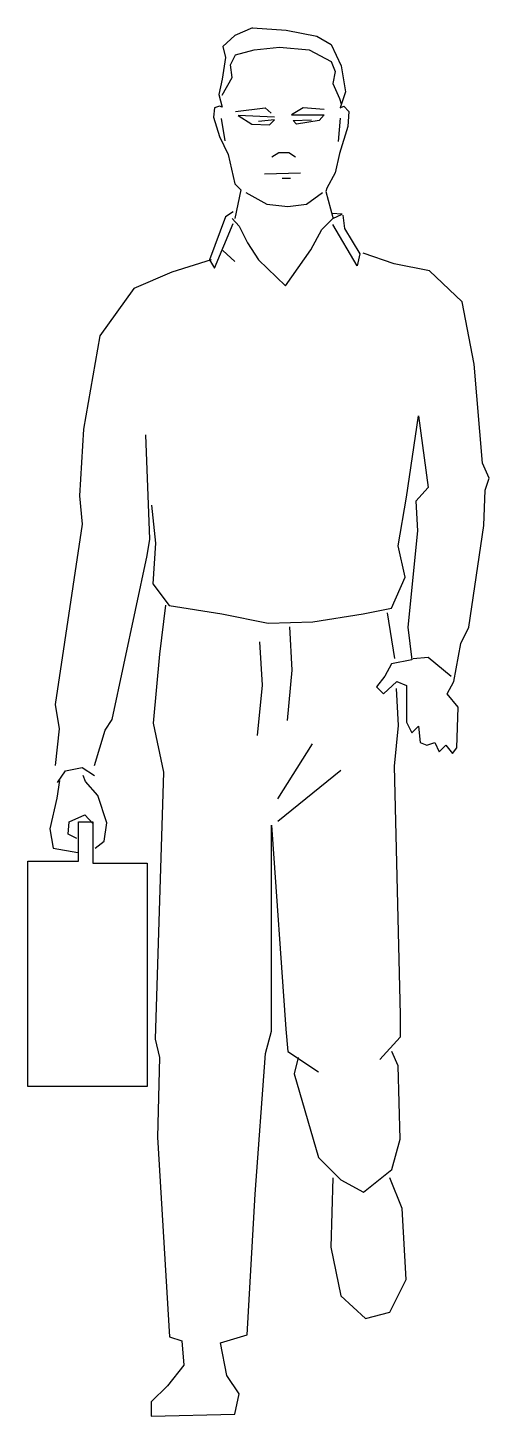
# Model space of a CAD drawing. Header units: millimetres. Extents: x -1624.75 to -1624.12, y 1854.11 to 1856.
import ezdxf

# ---------------------------------------------------------------- set-up
doc = ezdxf.new("R2010")
doc.units = ezdxf.units.MM
doc.header["$LTSCALE"] = 10
doc.layers.add('Humanos', color=2, linetype='Continuous')

msp = doc.modelspace()

# ---------------------------------------------------------------- linework, layer by layer
at = {"layer": 'Humanos'}
for p, q in [((-1624.4765, 1855.8465), (-1624.4812, 1855.8767)), ((-1624.3216, 1855.8454), (-1624.3188, 1855.8775)), ((-1624.4794, 1855.6967), (-1624.4633, 1855.6817)), ((-1624.2448, 1855.1398), (-1624.2547, 1855.2022)), ((-1624.4046, 1854.9484), (-1624.3573, 1855.0236)), ((-1624.4046, 1854.9178), (-1624.3183, 1854.9874))]:
    msp.add_line(p, q, dxfattribs=at)
for points in [[(-1624.4391, 1856.0008), (-1624.4633, 1855.9904), (-1624.4794, 1855.9754), (-1624.476, 1855.9604), (-1624.4806, 1855.9305), (-1624.4852, 1855.9098), (-1624.4806, 1855.8925), (-1624.484, 1855.8936), (-1624.491, 1855.8913), (-1624.4921, 1855.8787), (-1624.484, 1855.8522), (-1624.4725, 1855.828), (-1624.4633, 1855.7877), (-1624.4552, 1855.7796), (-1624.4633, 1855.7404)], [(-1624.4391, 1856.0008), (-1624.393, 1855.9973), (-1624.3515, 1855.9892), (-1624.3319, 1855.9777), (-1624.318, 1855.9489), (-1624.3123, 1855.9132), (-1624.3192, 1855.8913), (-1624.3146, 1855.8936), (-1624.3076, 1855.8867), (-1624.3088, 1855.866), (-1624.3203, 1855.8291), (-1624.3261, 1855.8026), (-1624.3376, 1855.7819), (-1624.3388, 1855.7773), (-1624.3296, 1855.7416)], [(-1624.4806, 1855.9086), (-1624.4667, 1855.9328), (-1624.469, 1855.9501), (-1624.4621, 1855.9639), (-1624.4368, 1855.9708), (-1624.4022, 1855.9743), (-1624.3618, 1855.9708), (-1624.3319, 1855.9547), (-1624.3261, 1855.9409), (-1624.3296, 1855.9247), (-1624.3203, 1855.904), (-1624.318, 1855.8971)], [(-1624.4621, 1855.8867), (-1624.4218, 1855.8913), (-1624.4137, 1855.8844)], [(-1624.3411, 1855.889), (-1624.3699, 1855.8913), (-1624.386, 1855.8821), (-1624.3411, 1855.8821), (-1624.348, 1855.8741), (-1624.3791, 1855.8694), (-1624.3837, 1855.8741), (-1624.3584, 1855.8752)], [(-1624.4091, 1855.8787), (-1624.4587, 1855.881), (-1624.4402, 1855.8694), (-1624.416, 1855.8683), (-1624.4091, 1855.8752), (-1624.431, 1855.8729)], [(-1624.4126, 1855.8245), (-1624.4033, 1855.8303), (-1624.3895, 1855.8303), (-1624.3803, 1855.8245)], [(-1624.4229, 1855.8015), (-1624.3734, 1855.8026)], [(-1624.3987, 1855.7957), (-1624.3872, 1855.7957)], [(-1624.4483, 1855.7761), (-1624.4195, 1855.76), (-1624.3907, 1855.7566), (-1624.3653, 1855.76), (-1624.3434, 1855.7761)], [(-1624.4656, 1855.7496), (-1624.476, 1855.7427), (-1624.4979, 1855.684), (-1624.491, 1855.6725), (-1624.4656, 1855.7335)], [(-1624.4667, 1855.7404), (-1624.4575, 1855.7301), (-1624.446, 1855.707), (-1624.431, 1855.684), (-1624.3941, 1855.6483), (-1624.3595, 1855.6978), (-1624.3445, 1855.7255), (-1624.3296, 1855.7404), (-1624.3169, 1855.7462), (-1624.3307, 1855.7473)], [(-1624.3157, 1855.745), (-1624.3134, 1855.7266), (-1624.2927, 1855.6921), (-1624.2961, 1855.6759), (-1624.3296, 1855.7324)], [(-1624.4956, 1855.684), (-1624.5493, 1855.6673), (-1624.6012, 1855.6451), (-1624.6475, 1855.5803), (-1624.6697, 1855.4527), (-1624.6753, 1855.362), (-1624.6716, 1855.3231), (-1624.7086, 1855.077), (-1624.7031, 1855.0437), (-1624.7086, 1854.9938)], [(-1624.5771, 1855.349), (-1624.5716, 1855.2972), (-1624.5753, 1855.2417), (-1624.553, 1855.2121), (-1624.4808, 1855.201), (-1624.4179, 1855.1881), (-1624.3567, 1855.1899), (-1624.2882, 1855.201), (-1624.2493, 1855.2084), (-1624.2308, 1855.251), (-1624.2401, 1855.2935), (-1624.2289, 1855.3601), (-1624.2123, 1855.4712), (-1624.1993, 1855.3731), (-1624.216, 1855.3546), (-1624.2141, 1855.3139), (-1624.2271, 1855.1825), (-1624.2215, 1855.1381), (-1624.2493, 1855.1325), (-1624.2586, 1855.1159), (-1624.2697, 1855.1011), (-1624.2604, 1855.0918), (-1624.2419, 1855.1085), (-1624.2289, 1855.1029), (-1624.2289, 1855.053), (-1624.2215, 1855.0382), (-1624.2123, 1855.0474), (-1624.2104, 1855.0252), (-1624.2012, 1855.0215), (-1624.1901, 1855.0252), (-1624.1845, 1855.0123), (-1624.1752, 1855.0215), (-1624.166, 1855.0104), (-1624.1604, 1855.0178), (-1624.1586, 1855.0733), (-1624.1734, 1855.0918), (-1624.1641, 1855.1085), (-1624.1549, 1855.1603), (-1624.1438, 1855.1825), (-1624.1234, 1855.3213), (-1624.1215, 1855.3694), (-1624.116, 1855.386), (-1624.1252, 1855.4064), (-1624.1364, 1855.5415), (-1624.153, 1855.6266), (-1624.1975, 1855.6692), (-1624.2456, 1855.6784), (-1624.2882, 1855.6932)], [(-1624.6549, 1854.9938), (-1624.6401, 1855.0419), (-1624.6308, 1855.0567), (-1624.5827, 1855.2806), (-1624.579, 1855.3028), (-1624.5845, 1855.4453)], [(-1624.5578, 1855.2127), (-1624.5661, 1855.1459), (-1624.5745, 1855.0514), (-1624.5605, 1854.9846), (-1624.5717, 1854.6202), (-1624.5661, 1854.5952), (-1624.5689, 1854.4867), (-1624.5522, 1854.2141), (-1624.5355, 1854.2085), (-1624.5327, 1854.1751), (-1624.555, 1854.1473), (-1624.5772, 1854.1251), (-1624.5772, 1854.1056), (-1624.4631, 1854.1084), (-1624.4575, 1854.1362), (-1624.4742, 1854.1612), (-1624.4826, 1854.2057), (-1624.4464, 1854.2169), (-1624.4353, 1854.4088), (-1624.4213, 1854.6007), (-1624.413, 1854.6313), (-1624.413, 1854.9123), (-1624.3935, 1854.6341), (-1624.3907, 1854.6035), (-1624.3489, 1854.5757)], [(-1624.3915, 1855.055), (-1624.385, 1855.1239), (-1624.3883, 1855.183)], [(-1624.4322, 1855.0347), (-1624.4256, 1855.1036), (-1624.4289, 1855.1628)], [(-1624.2197, 1855.1399), (-1624.1993, 1855.1418), (-1624.1678, 1855.1159)], [(-1624.2432, 1855.0987), (-1624.2404, 1855.0486), (-1624.2459, 1854.993), (-1624.2376, 1854.6536), (-1624.2376, 1854.623), (-1624.2654, 1854.5924)], [(-1624.7051, 1854.9707), (-1624.6943, 1854.9863), (-1624.6716, 1854.9911), (-1624.6548, 1854.9803)], [(-1624.6536, 1854.881), (-1624.6417, 1854.8906), (-1624.6381, 1854.9157), (-1624.65, 1854.9528), (-1624.6668, 1854.9719), (-1624.6704, 1854.9803)], [(-1624.7027, 1854.9731), (-1624.7063, 1854.9492), (-1624.7159, 1854.9073), (-1624.7111, 1854.881), (-1624.6776, 1854.875)], [(-1624.6788, 1854.8942), (-1624.6907, 1854.9002), (-1624.6895, 1854.9169), (-1624.668, 1854.9265), (-1624.6572, 1854.9145)], [(-1624.3768, 1854.5952), (-1624.3824, 1854.5729), (-1624.3489, 1854.4589), (-1624.3183, 1854.4283), (-1624.2877, 1854.4116), (-1624.2487, 1854.4422), (-1624.2376, 1854.4839), (-1624.2404, 1854.584), (-1624.2487, 1854.6035)], [(-1624.3295, 1854.431), (-1624.3322, 1854.3365), (-1624.3183, 1854.2697), (-1624.2849, 1854.2391), (-1624.2515, 1854.2475), (-1624.2292, 1854.292), (-1624.2348, 1854.3893), (-1624.2515, 1854.431)]]:
    msp.add_lwpolyline(points, dxfattribs=at)
msp.add_lwpolyline([(-1624.6764, 1854.8631), (-1624.6764, 1854.9169), (-1624.6572, 1854.9169), (-1624.6572, 1854.8607), (-1624.583, 1854.8607), (-1624.583, 1854.5557), (-1624.7458, 1854.5557), (-1624.7458, 1854.8631)], close=True, dxfattribs=at)

doc.saveas('drawing.dxf')
